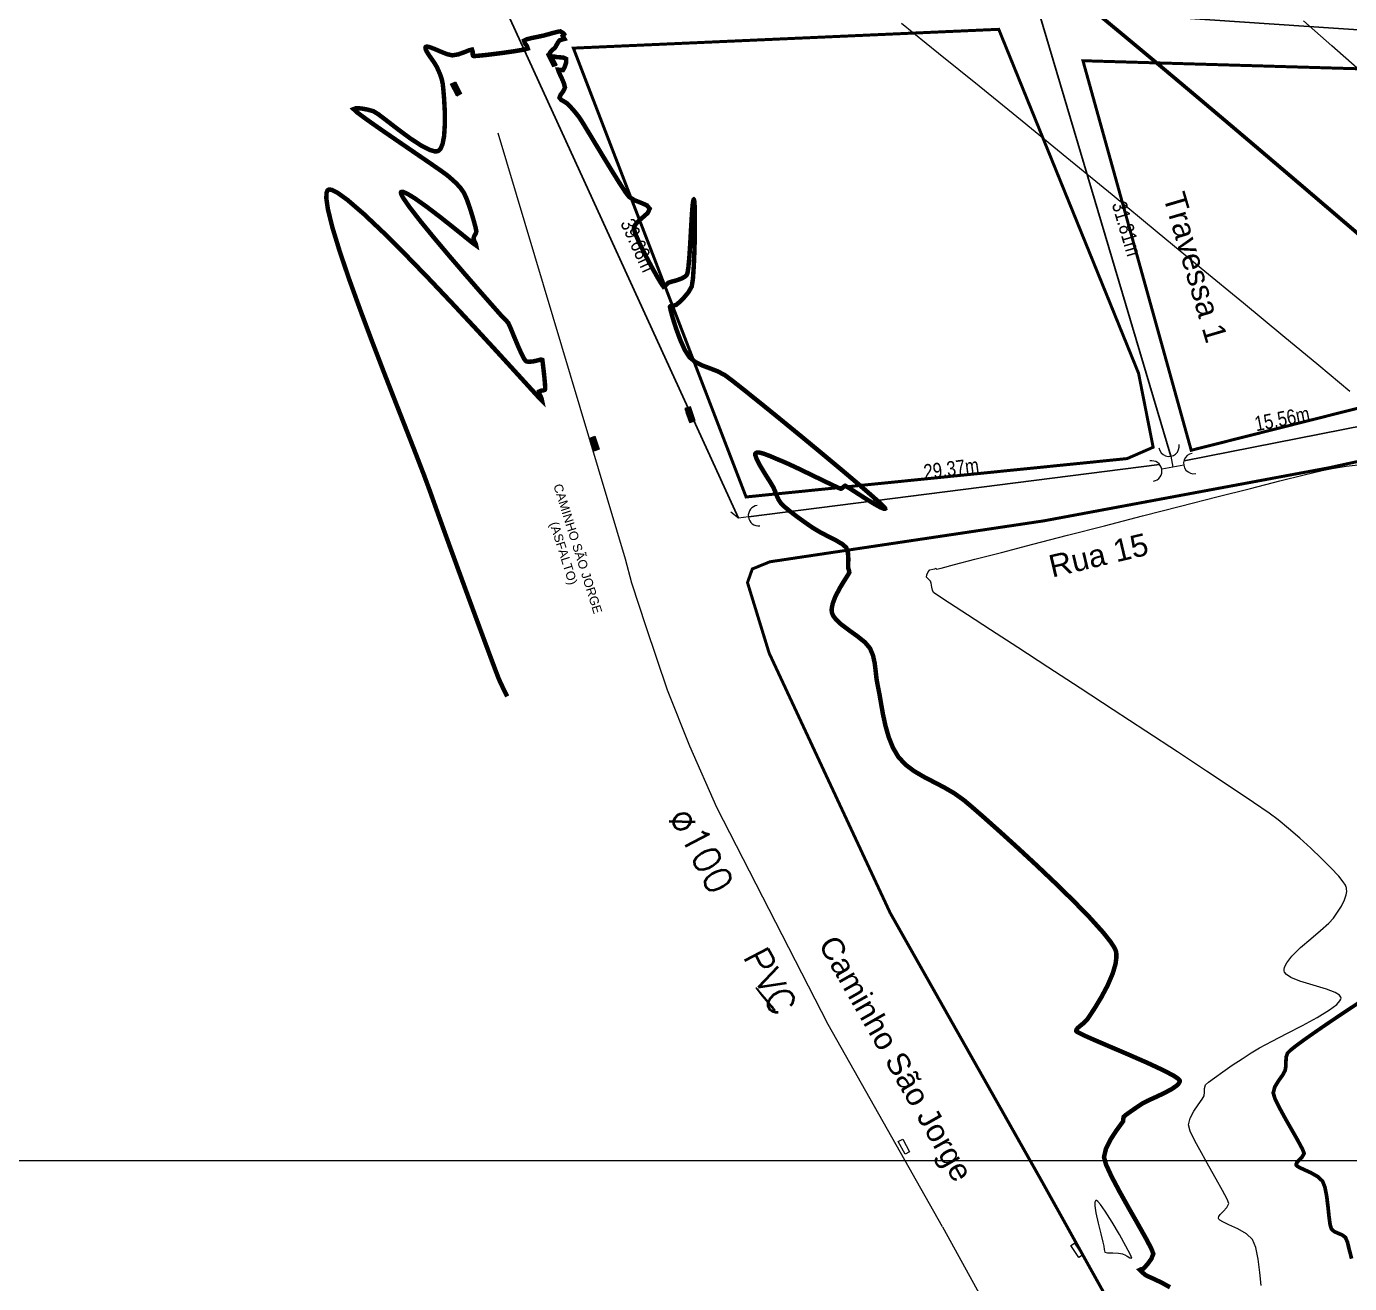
# Model space of a CAD drawing. Extents: x 360931 to 362237, y 7351473 to 7352200.
# Drawn here: x 361220.7 to 361309.5, y 7351612.4 to 7351696.7 of the extents above; entities that cross this region are included whole.
import ezdxf
from ezdxf.enums import TextEntityAlignment as Align

# ---------------------------------------------------------------- set-up
doc = ezdxf.new("R2010")
doc.units = 0
for name, color, linetype in [('A_Curvas Intermediarias', 37, 'Continuous'), ('A_Curvas Mestras', 32, 'Continuous'), ('AGUA', 3, 'Continuous'), ('LISTAGEM_TEXTO', 7, 'Continuous'), ('PONTOS-Pontos - Água_U', 1, 'Continuous'), ('PS_IND_COMPRIMENTO', 7, 'Continuous'), ('TEXTO', 7, 'Continuous'), ('ZZ-Carimbo Texto', 7, 'Continuous')]:
    doc.layers.add(name, color=color, linetype=linetype)
doc.layers.add('LT-TEXTO-RUA', color=170, linetype='Continuous', lineweight=15)
doc.layers.add('TUBO_PE_80_NTS194_PN_12_5', color=5, linetype='Continuous', lineweight=30)
doc.styles.add('ARIAL', font='arial.ttf')
doc.styles.add('CARIMBO', font='arial.ttf', dxfattribs={"height": 2})
doc.styles.add('ROMANS', font='arial.ttf', dxfattribs={"height": 2})
doc.styles.add('SABESP', font='ROMANS.shx', dxfattribs={"height": 2})
picture_1 = doc.add_image_def('image1.tif', size_in_pixel=(23490, 20550))
pattern_1 = [(117, (-2.92939, 2.391954), (-0.05657891428596, -0.02882839673346), []), (207, (-2.9294, 2.39195), (0.115313586934, -0.226315657144), [])]

# ---------------------------------------------------------------- blocks, each defined once
blk = doc.blocks.new('*U1083', base_point=(361300.61, 7351665.221))
for p, q in [((361300.579, 7351665.309), (361300.61, 7351665.162)), ((361300.757, 7351665.193), (361300.462, 7351665.132))]:
    blk.add_line(p, q)
for centre, start, end in [((361300.551, 7351665.444), 191.7315, 11.7315), ((361300.891, 7351665.221), 101.7314, 281.7314), ((361300.328, 7351665.104), 281.7314, 101.7314)]:
    blk.add_arc(centre, 0.138, start, end)
blk = doc.blocks.new('*U1096')
for p, q in [((-0.135, 0), (0, 0)), ((0, 0), (0.092, -0.092))]:
    blk.add_line(p, q)
blk.add_arc((-0.272, 0), 0.138, 270.0906, 90.0906)

msp = doc.modelspace()

# ---------------------------------------------------------------- hatches: boundary and pattern name
h = msp.add_hatch()
h.set_pattern_fill('GRATE', color=256, scale=0.08, angle=117)
h.set_pattern_definition(pattern_1)
h.paths.add_polyline_path([(361255.611, 7351694.869), (361255.996, 7351694.041), (361256.305, 7351694.148), (361255.92, 7351694.976)])
h = msp.add_hatch()
h.set_pattern_fill('GRATE', color=256, scale=0.08, angle=117)
h.set_pattern_definition(pattern_1)
h.paths.add_polyline_path([(361249.493, 7351693.029), (361249.904, 7351692.233), (361249.575, 7351692.063), (361249.164, 7351692.859)])
h = msp.add_hatch()
h.set_pattern_fill('GRATE', color=256, scale=0.08, angle=110)
h.set_pattern_definition([(110, (-2.92939, 2.391954), (-0.0596704814199, -0.0217182791012), []), (200, (-2.9294, 2.39195), (0.086873116405, -0.23868192568), [])])
h.paths.add_polyline_path([(361265.248, 7351671.225), (361264.889, 7351671.111), (361265.211, 7351670.171), (361265.57, 7351670.285)])
h = msp.add_hatch()
h.set_pattern_fill('GRATE', color=256, scale=0.08, angle=112)
h.set_pattern_definition([(112, (-2.92939, 2.391954), (-0.058876174765, -0.0237875186819), []), (202, (-2.9294, 2.39195), (0.095150074728, -0.23550469906), [])])
h.paths.add_polyline_path([(361259.143, 7351668.381), (361258.806, 7351668.253), (361258.513, 7351669.121), (361258.85, 7351669.249)])

# ---------------------------------------------------------------- linework, layer by layer
at = {"color": 0, "const_width": 0.2}
for points in [[(361285.932, 7351696.543), (361295.308, 7351673.48), (361296.288, 7351668.517), (361294.544, 7351667.757), (361268.986, 7351665.184), (361257.403, 7351695.281), (361285.932, 7351696.543)], [(361324.721, 7351583.44), (361315.001, 7351579.266), (361312.312, 7351579.077), (361311.093, 7351579.497), (361310.631, 7351580.064), (361310.127, 7351580.987), (361288.867, 7351619.214), (361278.651, 7351637.288), (361270.533, 7351654.712), (361269.08, 7351659.441), (361269.403, 7351660.354), (361270.585, 7351660.837), (361288.971, 7351663.584), (361308.061, 7351667.137), (361312.637, 7351668.132)]]:
    msp.add_lwpolyline(points, dxfattribs=at)
at = {"color": 0}
for points, elevation in [([(361255.611, 7351694.869), (361255.996, 7351694.041), (361256.305, 7351694.148), (361255.92, 7351694.976), (361255.611, 7351694.869)], 2.96), ([(361249.493, 7351693.029), (361249.904, 7351692.233), (361249.575, 7351692.063), (361249.164, 7351692.859), (361249.493, 7351693.029)], 2.793), ([(361265.248, 7351671.225), (361264.889, 7351671.111), (361265.211, 7351670.171), (361265.57, 7351670.285), (361265.248, 7351671.225)], 2.477), ([(361259.143, 7351668.381), (361258.806, 7351668.253), (361258.513, 7351669.121), (361258.85, 7351669.249), (361259.143, 7351668.381)], 2.455), ([(361279.189, 7351621.958), (361279.491, 7351622.112), (361279.953, 7351621.272), (361279.651, 7351621.118), (361279.189, 7351621.958)], 2.285), ([(361291.54, 7351614.346), (361291.296, 7351614.192), (361290.775, 7351614.982), (361291.019, 7351615.136), (361291.54, 7351614.346)], 2.359)]:
    msp.add_lwpolyline(points, dxfattribs=dict(at, elevation=elevation))
at = {"color": 0, "const_width": 0.2}
msp.add_lwpolyline([(361338.343, 7351689.928), (361330.807, 7351691.742), (361324.537, 7351693.722), (361322.337, 7351693.996), (361312.271, 7351693.832), (361291.58, 7351694.436), (361298.84, 7351668.313), (361313.505, 7351672.015), (361323.757, 7351674.55), (361328.34, 7351676.089), (361331.788, 7351677.164), (361335.015, 7351679.313)], close=True, dxfattribs=at)
at = {"layer": 'A_Curvas Intermediarias', "flags": 128}
for points, elevation in [([(361309.964, 7351693.943), (361308.272, 7351695.437), (361306.38, 7351697.101)], 6), ([(361309.486, 7351672.26), (361307.389, 7351673.999), (361304.989, 7351675.987), (361302.344, 7351678.174), (361299.514, 7351680.511), (361296.555, 7351682.95), (361293.528, 7351685.44), (361290.491, 7351687.932), (361287.501, 7351690.378), (361284.619, 7351692.728), (361281.902, 7351694.932), (361279.41, 7351696.943)], 4), ([(361303.525, 7351612.3), (361303.433, 7351613.167), (361303.322, 7351614.063), (361303.171, 7351614.848), (361302.96, 7351615.381), (361302.538, 7351615.779), (361301.957, 7351616.109), (361301.358, 7351616.383), (361300.961, 7351616.568), (361300.757, 7351616.69), (361300.683, 7351616.764), (361300.668, 7351616.8), (361300.664, 7351616.844), (361300.688, 7351616.933), (361300.785, 7351617.073), (361300.979, 7351617.269), (361301.229, 7351617.526), (361301.355, 7351617.797), (361301.246, 7351618.1), (361300.945, 7351618.678), (361300.514, 7351619.442), (361300.018, 7351620.309), (361299.521, 7351621.19), (361299.087, 7351622.002), (361298.781, 7351622.656), (361298.666, 7351623.068), (361298.769, 7351623.516), (361299.013, 7351623.987), (361299.308, 7351624.43), (361299.569, 7351624.793), (361299.707, 7351625.023), (361299.74, 7351625.275), (361299.742, 7351625.526), (361299.805, 7351625.752), (361299.997, 7351625.932), (361300.404, 7351626.24), (361300.959, 7351626.633), (361301.597, 7351627.07), (361302.249, 7351627.509), (361302.851, 7351627.907), (361303.43, 7351628.243), (361304.267, 7351628.683), (361305.258, 7351629.193), (361306.299, 7351629.738), (361307.287, 7351630.284), (361308.117, 7351630.795), (361308.598, 7351631.156), (361308.817, 7351631.386), (361308.883, 7351631.517), (361308.89, 7351631.575), (361308.875, 7351631.647), (361308.779, 7351631.781), (361308.495, 7351631.963), (361307.921, 7351632.182), (361307.03, 7351632.439), (361306.129, 7351632.708), (361305.531, 7351632.953), (361305.221, 7351633.165), (361305.103, 7351633.323), (361305.075, 7351633.409), (361305.069, 7351633.486), (361305.1, 7351633.657), (361305.246, 7351633.946), (361305.588, 7351634.379), (361306.179, 7351634.964), (361306.858, 7351635.557), (361307.521, 7351636.114), (361308.066, 7351636.592), (361308.391, 7351636.945), (361308.654, 7351637.342), (361308.911, 7351637.753), (361309.123, 7351638.168), (361309.233, 7351638.497), (361309.267, 7351638.737), (361309.262, 7351638.894), (361309.251, 7351638.97), (361309.237, 7351639.021), (361309.181, 7351639.143), (361309.034, 7351639.371), (361308.732, 7351639.749), (361308.214, 7351640.313), (361307.579, 7351640.949), (361306.866, 7351641.623), (361306.116, 7351642.301), (361305.371, 7351642.948), (361304.671, 7351643.532), (361304.069, 7351643.976), (361303.02, 7351644.7), (361301.597, 7351645.658), (361299.871, 7351646.804), (361297.915, 7351648.093), (361295.8, 7351649.48), (361293.6, 7351650.917), (361291.385, 7351652.36), (361289.23, 7351653.762), (361287.204, 7351655.079), (361285.381, 7351656.264), (361283.834, 7351657.271), (361282.633, 7351658.056), (361281.851, 7351658.571), (361281.561, 7351658.771), (361281.482, 7351658.943), (361281.44, 7351659.133), (361281.416, 7351659.268), (361281.394, 7351659.411), (361281.358, 7351659.546), (361281.216, 7351659.661), (361281.086, 7351659.803), (361281.114, 7351659.964), (361281.204, 7351660.164), (361281.304, 7351660.298), (361281.503, 7351660.352), (361281.646, 7351660.357), (361281.697, 7351660.381), (361281.741, 7351660.402), (361281.765, 7351660.337), (361282.079, 7351660.419), (361282.965, 7351660.649), (361284.338, 7351661.005), (361286.115, 7351661.466), (361288.212, 7351662.009), (361290.545, 7351662.612), (361293.029, 7351663.254), (361295.582, 7351663.911), (361298.118, 7351664.562), (361300.555, 7351665.185), (361302.808, 7351665.757), (361304.793, 7351666.257), (361306.427, 7351666.662), (361307.625, 7351666.951), (361308.304, 7351667.101), (361309.223, 7351667.246), (361310.248, 7351667.37)], 4), ([(361270.885, 7351630.728), (361270.892, 7351630.732), (361270.923, 7351630.757), (361270.943, 7351630.775), (361270.91, 7351630.82), (361270.857, 7351630.89), (361270.797, 7351630.959), (361270.668, 7351631.105), (361270.535, 7351631.257), (361270.354, 7351631.474), (361270.064, 7351631.822), (361269.789, 7351632.141), (361269.651, 7351632.267), (361269.764, 7351632.094), (361270.067, 7351631.711), (361270.438, 7351631.26), (361270.699, 7351630.947), (361270.833, 7351630.788), (361270.878, 7351630.735), (361270.885, 7351630.728)], 3), ([(361294.233, 7351614.433), (361294.28, 7351614.416), (361294.381, 7351614.369), (361294.535, 7351614.277), (361294.719, 7351614.161), (361294.855, 7351614.127), (361294.758, 7351614.369), (361294.461, 7351614.946), (361294.035, 7351615.718), (361293.55, 7351616.549), (361293.077, 7351617.298), (361292.755, 7351617.747), (361292.57, 7351617.948), (361292.482, 7351618.002), (361292.45, 7351618.001), (361292.422, 7351617.98), (361292.387, 7351617.89), (361292.382, 7351617.649), (361292.444, 7351617.183), (361292.592, 7351616.474), (361292.769, 7351615.763), (361292.92, 7351615.2), (361292.99, 7351614.934), (361292.996, 7351614.716), (361293.046, 7351614.544), (361293.232, 7351614.504), (361293.581, 7351614.485), (361293.96, 7351614.467), (361294.233, 7351614.433)], 3)]:
    msp.add_lwpolyline(points, dxfattribs=dict(at, elevation=elevation))
at = {"layer": 'A_Curvas Intermediarias', "color": 41, "true_color": 0xf4ee51, "const_width": 0.3, "elevation": 3, "flags": 128}
msp.add_lwpolyline([(361297.421, 7351612.184), (361296.882, 7351612.483), (361296.376, 7351612.726), (361295.983, 7351612.902), (361295.784, 7351613.001), (361295.617, 7351613.14), (361295.463, 7351613.284), (361295.395, 7351613.353), (361295.481, 7351613.394), (361295.564, 7351613.367), (361295.678, 7351613.479), (361295.924, 7351613.753), (361296.173, 7351614.1), (361296.298, 7351614.432), (361296.163, 7351614.788), (361295.791, 7351615.49), (361295.261, 7351616.429), (361294.652, 7351617.498), (361294.041, 7351618.589), (361293.508, 7351619.594), (361293.132, 7351620.405), (361292.991, 7351620.913), (361293.124, 7351621.484), (361293.436, 7351622.104), (361293.81, 7351622.679), (361294.127, 7351623.115), (361294.271, 7351623.318), (361294.285, 7351623.474), (361294.312, 7351623.619), (361294.464, 7351623.749), (361294.788, 7351623.981), (361295.189, 7351624.256), (361295.572, 7351624.511), (361295.918, 7351624.693), (361296.429, 7351624.926), (361297.003, 7351625.193), (361297.536, 7351625.477), (361297.865, 7351625.706), (361298.02, 7351625.872), (361298.067, 7351625.978), (361298.071, 7351626.029), (361298.057, 7351626.071), (361297.956, 7351626.177), (361297.644, 7351626.384), (361296.982, 7351626.732), (361295.875, 7351627.248), (361294.607, 7351627.802), (361293.338, 7351628.344), (361292.229, 7351628.82), (361291.564, 7351629.118), (361291.249, 7351629.276), (361291.145, 7351629.344), (361291.13, 7351629.366), (361291.128, 7351629.4), (361291.149, 7351629.47), (361291.234, 7351629.578), (361291.411, 7351629.731), (361291.669, 7351629.938), (361291.881, 7351630.167), (361292.068, 7351630.444), (361292.401, 7351630.955), (361292.811, 7351631.634), (361293.226, 7351632.413), (361293.576, 7351633.225), (361293.762, 7351633.855), (361293.822, 7351634.292), (361293.817, 7351634.56), (361293.798, 7351634.684), (361293.775, 7351634.768), (361293.682, 7351634.969), (361293.434, 7351635.352), (361292.924, 7351635.993), (361292.047, 7351636.965), (361290.97, 7351638.072), (361289.76, 7351639.258), (361288.487, 7351640.467), (361287.22, 7351641.641), (361286.027, 7351642.724), (361284.978, 7351643.659), (361284.141, 7351644.389), (361283.585, 7351644.858), (361282.94, 7351645.318), (361282.255, 7351645.714), (361281.56, 7351646.076), (361280.879, 7351646.431), (361280.241, 7351646.808), (361279.673, 7351647.238), (361279.202, 7351647.747), (361278.835, 7351648.369), (361278.55, 7351649.085), (361278.332, 7351649.846), (361278.167, 7351650.608), (361278.04, 7351651.322), (361277.935, 7351651.942), (361277.838, 7351652.422), (361277.736, 7351652.97), (361277.676, 7351653.511), (361277.612, 7351654.038), (361277.501, 7351654.547), (361277.298, 7351655.033), (361276.967, 7351655.428), (361276.477, 7351655.825), (361275.917, 7351656.225), (361275.38, 7351656.627), (361275.029, 7351656.953), (361274.841, 7351657.199), (361274.763, 7351657.364), (361274.74, 7351657.447), (361274.728, 7351657.533), (361274.731, 7351657.72), (361274.796, 7351658.032), (361274.966, 7351658.483), (361275.259, 7351659.052), (361275.566, 7351659.56), (361275.809, 7351659.939), (361275.911, 7351660.119), (361275.88, 7351660.28), (361275.828, 7351660.445), (361275.832, 7351660.653), (361275.844, 7351661.024), (361275.817, 7351661.44), (361275.705, 7351661.785), (361275.457, 7351662.012), (361275.033, 7351662.261), (361274.508, 7351662.53), (361273.954, 7351662.819), (361273.445, 7351663.124), (361272.952, 7351663.466), (361272.436, 7351663.838), (361271.954, 7351664.205), (361271.562, 7351664.527), (361271.317, 7351664.769), (361271.157, 7351665.016), (361271.04, 7351665.278), (361270.936, 7351665.551), (361270.815, 7351665.829), (361270.601, 7351666.187), (361270.259, 7351666.727), (361269.905, 7351667.315), (361269.691, 7351667.732), (361269.609, 7351667.97), (361269.605, 7351668.076), (361269.622, 7351668.111), (361269.648, 7351668.135), (361269.724, 7351668.163), (361269.885, 7351668.159), (361270.168, 7351668.086), (361270.593, 7351667.925), (361271.043, 7351667.731), (361271.46, 7351667.558), (361271.869, 7351667.38), (361272.488, 7351667.089), (361273.221, 7351666.735), (361273.97, 7351666.372), (361274.638, 7351666.049), (361275.049, 7351665.855), (361275.252, 7351665.765), (361275.327, 7351665.737), (361275.343, 7351665.734), (361275.375, 7351665.741), (361275.433, 7351665.78), (361275.515, 7351665.863), (361275.63, 7351665.933), (361275.857, 7351665.808), (361276.344, 7351665.495), (361276.963, 7351665.097), (361277.584, 7351664.715), (361277.996, 7351664.487), (361278.211, 7351664.397), (361278.295, 7351664.388), (361278.316, 7351664.4), (361278.313, 7351664.418), (361278.249, 7351664.501), (361278.019, 7351664.729), (361277.491, 7351665.207), (361276.539, 7351666.031), (361275.345, 7351667.041), (361273.995, 7351668.166), (361272.579, 7351669.335), (361271.184, 7351670.477), (361269.898, 7351671.52), (361268.809, 7351672.393), (361268.005, 7351673.026), (361267.573, 7351673.347), (361267.079, 7351673.61), (361266.562, 7351673.809), (361266.054, 7351673.998), (361265.585, 7351674.231), (361265.184, 7351674.56), (361264.878, 7351675.034), (361264.572, 7351675.711), (361264.294, 7351676.467), (361264.069, 7351677.175), (361263.945, 7351677.623), (361263.894, 7351677.848), (361263.882, 7351677.93), (361263.884, 7351677.948), (361263.896, 7351677.964), (361263.933, 7351677.988), (361264.014, 7351678.006), (361264.146, 7351678.021), (361264.297, 7351678.066), (361264.485, 7351678.221), (361264.793, 7351678.522), (361265.114, 7351678.902), (361265.341, 7351679.297), (361265.418, 7351679.778), (361265.48, 7351680.672), (361265.526, 7351681.802), (361265.552, 7351682.989), (361265.554, 7351684.058), (361265.537, 7351684.708), (361265.513, 7351685.017), (361265.49, 7351685.116), (361265.477, 7351685.13), (361265.463, 7351685.119), (361265.437, 7351685.033), (361265.4, 7351684.763), (361265.355, 7351684.19), (361265.299, 7351683.249), (361265.242, 7351682.207), (361265.177, 7351681.224), (361265.116, 7351680.588), (361265.065, 7351680.252), (361265.027, 7351680.115), (361265.006, 7351680.076), (361264.966, 7351680.028), (361264.86, 7351679.941), (361264.658, 7351679.831), (361264.347, 7351679.718), (361263.986, 7351679.618), (361263.773, 7351679.55), (361263.593, 7351679.383), (361263.44, 7351679.288), (361263.299, 7351679.486), (361263, 7351679.991), (361262.609, 7351680.691), (361262.194, 7351681.475), (361261.821, 7351682.232), (361261.598, 7351682.745), (361261.498, 7351683.037), (361261.47, 7351683.175), (361261.47, 7351683.225), (361261.486, 7351683.298), (361261.555, 7351683.442), (361261.733, 7351683.652), (361262.04, 7351683.918), (361262.391, 7351684.229), (361262.519, 7351684.514), (361262.331, 7351684.738), (361261.951, 7351684.906), (361261.509, 7351685.078), (361261.134, 7351685.314), (361260.888, 7351685.638), (361260.484, 7351686.255), (361259.976, 7351687.069), (361259.42, 7351687.98), (361258.87, 7351688.889), (361258.381, 7351689.698), (361258.009, 7351690.309), (361257.808, 7351690.622), (361257.597, 7351690.894), (361257.373, 7351691.16), (361257.165, 7351691.391), (361257.004, 7351691.556), (361256.798, 7351691.692), (361256.589, 7351691.81), (361256.472, 7351691.957), (361256.547, 7351692.156), (361256.728, 7351692.391), (361256.838, 7351692.64), (361256.767, 7351692.926), (361256.599, 7351693.314), (361256.435, 7351693.664), (361256.377, 7351693.837), (361256.528, 7351693.824), (361256.707, 7351693.811), (361256.813, 7351693.999), (361256.919, 7351694.319), (361256.923, 7351694.558), (361256.739, 7351694.643), (361256.469, 7351694.669), (361256.306, 7351694.675), (361256.196, 7351694.703), (361256.098, 7351694.715), (361256.043, 7351694.628), (361255.995, 7351694.551), (361255.893, 7351694.714), (361255.813, 7351694.937), (361255.9, 7351695.073), (361256.004, 7351695.172), (361256.088, 7351695.237), (361256.169, 7351695.303), (361256.242, 7351695.432), (361256.361, 7351695.649), (361256.475, 7351695.802), (361256.671, 7351695.865), (361256.809, 7351695.901), (361256.753, 7351696.009), (361256.689, 7351696.104), (361256.736, 7351696.16), (361256.78, 7351696.213), (361256.69, 7351696.307), (361256.529, 7351696.405), (361256.37, 7351696.384), (361256.083, 7351696.311), (361255.738, 7351696.214), (361255.408, 7351696.125), (361255.043, 7351696.046), (361254.624, 7351695.961), (361254.268, 7351695.874), (361254.095, 7351695.784), (361254.148, 7351695.618), (361254.293, 7351695.414), (361254.344, 7351695.256), (361254.059, 7351695.177), (361253.39, 7351695.065), (361252.528, 7351694.943), (361251.663, 7351694.835), (361251.097, 7351694.776), (361250.811, 7351694.754), (361250.708, 7351694.754), (361250.688, 7351694.759), (361250.672, 7351694.775), (361250.653, 7351694.823), (361250.644, 7351694.921), (361250.645, 7351695.064), (361250.604, 7351695.183), (361250.427, 7351695.145), (361250.088, 7351695.009), (361249.68, 7351694.863), (361249.291, 7351694.797), (361248.94, 7351694.874), (361248.501, 7351695.048), (361248.057, 7351695.239), (361247.756, 7351695.352), (361247.59, 7351695.385), (361247.518, 7351695.374), (361247.495, 7351695.357), (361247.479, 7351695.325), (361247.483, 7351695.239), (361247.559, 7351695.061), (361247.749, 7351694.765), (361248.032, 7351694.366), (361248.244, 7351694.019), (361248.371, 7351693.737), (361248.486, 7351693.464), (361248.578, 7351693.185), (361248.639, 7351692.888), (361248.679, 7351692.529), (361248.733, 7351691.882), (361248.777, 7351691.064), (361248.784, 7351690.19), (361248.731, 7351689.376), (361248.628, 7351688.845), (361248.506, 7351688.557), (361248.401, 7351688.431), (361248.34, 7351688.39), (361248.271, 7351688.365), (361248.101, 7351688.36), (361247.774, 7351688.452), (361247.235, 7351688.724), (361246.462, 7351689.229), (361245.662, 7351689.819), (361244.925, 7351690.388), (361244.341, 7351690.833), (361244, 7351691.048), (361243.613, 7351691.156), (361243.188, 7351691.235), (361242.835, 7351691.257), (361242.663, 7351691.191), (361242.899, 7351690.969), (361243.563, 7351690.48), (361244.519, 7351689.809), (361245.634, 7351689.042), (361246.77, 7351688.265), (361247.795, 7351687.564), (361248.573, 7351687.025), (361248.969, 7351686.734), (361249.28, 7351686.464), (361249.571, 7351686.194), (361249.834, 7351685.904), (361250.064, 7351685.574), (361250.259, 7351685.137), (361250.48, 7351684.504), (361250.687, 7351683.83), (361250.839, 7351683.272), (361250.896, 7351682.985), (361250.845, 7351682.831), (361250.756, 7351682.686), (361250.707, 7351682.533), (361250.762, 7351682.344), (361250.859, 7351682.157), (361250.88, 7351682.049), (361250.661, 7351682.205), (361250.117, 7351682.64), (361249.351, 7351683.256), (361248.468, 7351683.956), (361247.571, 7351684.64), (361246.766, 7351685.211), (361246.256, 7351685.521), (361245.989, 7351685.635), (361245.877, 7351685.642), (361245.843, 7351685.623), (361245.832, 7351685.592), (361245.858, 7351685.48), (361246.014, 7351685.196), (361246.407, 7351684.629), (361247.136, 7351683.687), (361248.05, 7351682.569), (361249.063, 7351681.366), (361250.091, 7351680.17), (361251.047, 7351679.07), (361251.848, 7351678.159), (361252.407, 7351677.527), (361252.639, 7351677.265), (361252.778, 7351677.124), (361252.916, 7351676.992), (361253.04, 7351676.842), (361253.184, 7351676.525), (361253.436, 7351675.911), (361253.735, 7351675.2), (361253.966, 7351674.696), (361254.114, 7351674.424), (361254.193, 7351674.317), (361254.225, 7351674.29), (361254.28, 7351674.267), (361254.419, 7351674.248), (361254.669, 7351674.267), (361254.992, 7351674.336), (361255.197, 7351674.394), (361255.26, 7351674.388), (361255.319, 7351674.376), (361255.347, 7351674.174), (361255.404, 7351673.699), (361255.466, 7351673.126), (361255.501, 7351672.714), (361255.51, 7351672.492), (361255.505, 7351672.406), (361255.499, 7351672.386), (361255.474, 7351672.36), (361255.394, 7351672.331), (361255.243, 7351672.31), (361255.101, 7351672.25), (361255.146, 7351672.058), (361255.268, 7351671.793), (361255.301, 7351671.637), (361255.065, 7351671.878), (361254.433, 7351672.567), (361253.474, 7351673.619), (361252.257, 7351674.951), (361250.849, 7351676.48), (361249.32, 7351678.121), (361247.737, 7351679.793), (361246.169, 7351681.411), (361244.686, 7351682.892), (361243.354, 7351684.153), (361242.243, 7351685.109), (361241.559, 7351685.6), (361241.189, 7351685.78), (361241.018, 7351685.8), (361240.957, 7351685.778), (361240.91, 7351685.734), (361240.848, 7351685.585), (361240.831, 7351685.216), (361240.938, 7351684.476), (361241.254, 7351683.207), (361241.739, 7351681.626), (361242.357, 7351679.805), (361243.073, 7351677.821), (361243.85, 7351675.746), (361244.652, 7351673.656), (361245.443, 7351671.624), (361246.188, 7351669.726), (361246.85, 7351668.035), (361247.393, 7351666.626), (361247.782, 7351665.573), (361248.178, 7351664.459), (361248.643, 7351663.166), (361249.157, 7351661.75), (361249.698, 7351660.27), (361250.243, 7351658.784), (361250.771, 7351657.35), (361251.26, 7351656.026), (361251.69, 7351654.87), (361252.037, 7351653.939), (361252.282, 7351653.291), (361252.4, 7351652.985), (361252.551, 7351652.652), (361252.713, 7351652.317), (361252.861, 7351652.023), (361252.966, 7351651.812)], dxfattribs=at)
at = {"layer": 'A_Curvas Mestras', "color": 3, "const_width": 0.25, "elevation": 5, "flags": 128}
for points in [[(361310.033, 7351682.83), (361308.272, 7351684.335), (361306.267, 7351686.047), (361304.067, 7351687.92), (361301.721, 7351689.911), (361299.278, 7351691.975), (361296.788, 7351694.068), (361294.299, 7351696.144), (361291.862, 7351698.16)], [(361309.599, 7351614.106), (361309.445, 7351614.695), (361309.318, 7351615.213), (361309.186, 7351615.528), (361308.966, 7351615.693), (361308.701, 7351615.804), (361308.443, 7351615.918), (361308.244, 7351616.089), (361308.156, 7351616.389), (361308.084, 7351616.927), (361308.013, 7351617.595), (361307.927, 7351618.286), (361307.811, 7351618.89), (361307.649, 7351619.301), (361307.323, 7351619.607), (361306.876, 7351619.862), (361306.415, 7351620.073), (361306.109, 7351620.215), (361305.952, 7351620.309), (361305.894, 7351620.366), (361305.883, 7351620.394), (361305.881, 7351620.439), (361305.918, 7351620.532), (361306.044, 7351620.679), (361306.256, 7351620.886), (361306.413, 7351621.162), (361306.303, 7351621.448), (361306.009, 7351621.997), (361305.604, 7351622.71), (361305.16, 7351623.488), (361304.753, 7351624.232), (361304.455, 7351624.843), (361304.341, 7351625.222), (361304.451, 7351625.63), (361304.697, 7351626.031), (361304.966, 7351626.405), (361305.143, 7351626.728), (361305.192, 7351627.027), (361305.194, 7351627.33), (361305.208, 7351627.621), (361305.298, 7351627.884), (361305.49, 7351628.077), (361305.889, 7351628.393), (361306.45, 7351628.804), (361307.129, 7351629.282), (361307.881, 7351629.799), (361308.661, 7351630.327), (361309.426, 7351630.837), (361310.13, 7351631.302)]]:
    msp.add_lwpolyline(points, dxfattribs=at)
at = {"layer": 'AGUA', "color": 3}
for points in [[(361260.893, 7351661.021), (361252.353, 7351689.571)], [(361265.203, 7351648.461), (361263.713, 7351652.231), (361262.293, 7351656.471), (361261.313, 7351659.411), (361260.893, 7351661.021)], [(361282.163, 7351616.231), (361274.483, 7351629.811), (361267.013, 7351644.361), (361265.203, 7351648.461)], [(361282.163, 7351616.231), (361300.533, 7351582.841)]]:
    msp.add_lwpolyline(points, dxfattribs=at)
at = {"layer": 'LISTAGEM_TEXTO'}
msp.add_line((361344.522, 7351620.654), (361177.259, 7351620.654, -3.228), dxfattribs=at)
at = {"layer": 'TUBO_PE_80_NTS194_PN_12_5', "linetype": 'Continuous'}
for points in [[(361252.318, 7351699.107), (361268.475, 7351663.764)], [(361288.673, 7351697.568), (361297.48, 7351667.917)], [(361289.475, 7351697.903), (361334.28, 7351694.885)], [(361312.092, 7351670.306), (361298.362, 7351667.613)], [(361296.723, 7351667.353), (361269.145, 7351663.849)]]:
    msp.add_lwpolyline(points, dxfattribs=at)

# ---------------------------------------------------------------- block references
at = {"layer": 'PONTOS-Pontos - Água_U', "xscale": 5, "yscale": 5, "zscale": 5}
for name, p, rotation in [('*U1083', (361297.614, 7351667.467), 358.401368036783), ('*U1096', (361268.475, 7351663.764), 187.2413253110941)]:
    msp.add_blockref(name, p, dxfattribs=dict(at, rotation=rotation))

# ---------------------------------------------------------------- texts
at = {"layer": 'LT-TEXTO-RUA', "ltscale": 4, "insert": (361255.756, 7351668.89, 2.467), "char_height": 0.6, "width": 14.86362, "attachment_point": 1, "rotation": 287.47546, "style": 'ARIAL'}
msp.add_mtext('\\pxqc;CAMINHO SÃO JORGE\\P(ASFALTO)', dxfattribs=at)
at = {"layer": 'PS_IND_COMPRIMENTO', "style": 'ROMANS', "width": 0.8}
for s, rotation, p in [('31.81m', 286.54317, (361294.515, 7351683.169)), ('39.68m', 294.56724, (361261.761, 7351682.059)), ('15.56m', 11.09568, (361304.938, 7351670.431)), ('29.37m', 7.24133, (361282.745, 7351667.089))]:
    msp.add_text(s, height=1, rotation=rotation, dxfattribs=at).set_placement(p, align=Align.MIDDLE_CENTER)
at = {"layer": 'TEXTO', "color": 2, "style": 'SABESP'}
msp.add_text('ø100   PVC', height=1.8, rotation=-62.57979, dxfattribs=at).set_placement((361268.146, 7351637.437), align=Align.MIDDLE_CENTER)
at = {"layer": 'ZZ-Carimbo Texto', "style": 'CARIMBO'}
for s, rotation, p in [('Travessa 1', 286.38254, (361299.122, 7351680.589)), ('Rua 15', 13.32556, (361292.622, 7351661.282)), ('Caminho São Jorge', 299.70088, (361279.041, 7351627.524))]:
    msp.add_text(s, height=1.5, rotation=rotation, dxfattribs=at).set_placement(p, align=Align.MIDDLE_CENTER)

# ---------------------------------------------------------------- pictures from other files: only their frames are drawn
at = {"lineweight": 30}
image = msp.add_image(picture_1, insert=(361177.259, 7351517.423, -3.228), size_in_units=(579.285, 506.782), dxfattribs=dict(at, fade=58))
image.dxf.flags = 15

doc.saveas('drawing.dxf')
